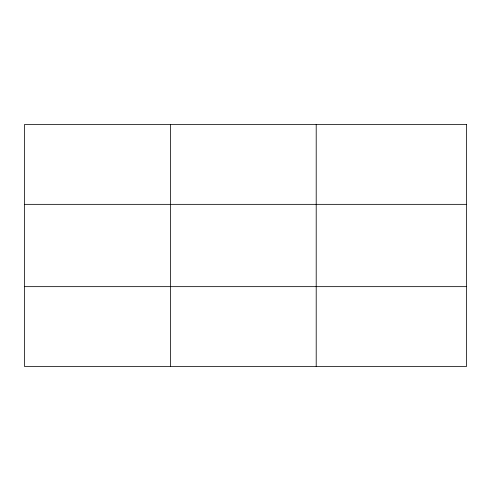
<?xml version="1.0" encoding="UTF-8"?>
<svg xmlns="http://www.w3.org/2000/svg" width="491" height="491" viewBox="0 0 491 491"><rect width="100%" height="100%" fill="white"/><g stroke="black" fill="none" stroke-linecap="round" stroke-linejoin="round"><path stroke-width="0.74" d="M170.377 124.462L170.377 366.538M316.204 124.462L316.204 366.538M24.55 204.348L466.45 204.348M24.55 286.652L466.45 286.652M466.45 124.462L466.45 366.538L24.55 366.538L24.55 124.462L466.45 124.462"/></g></svg>
